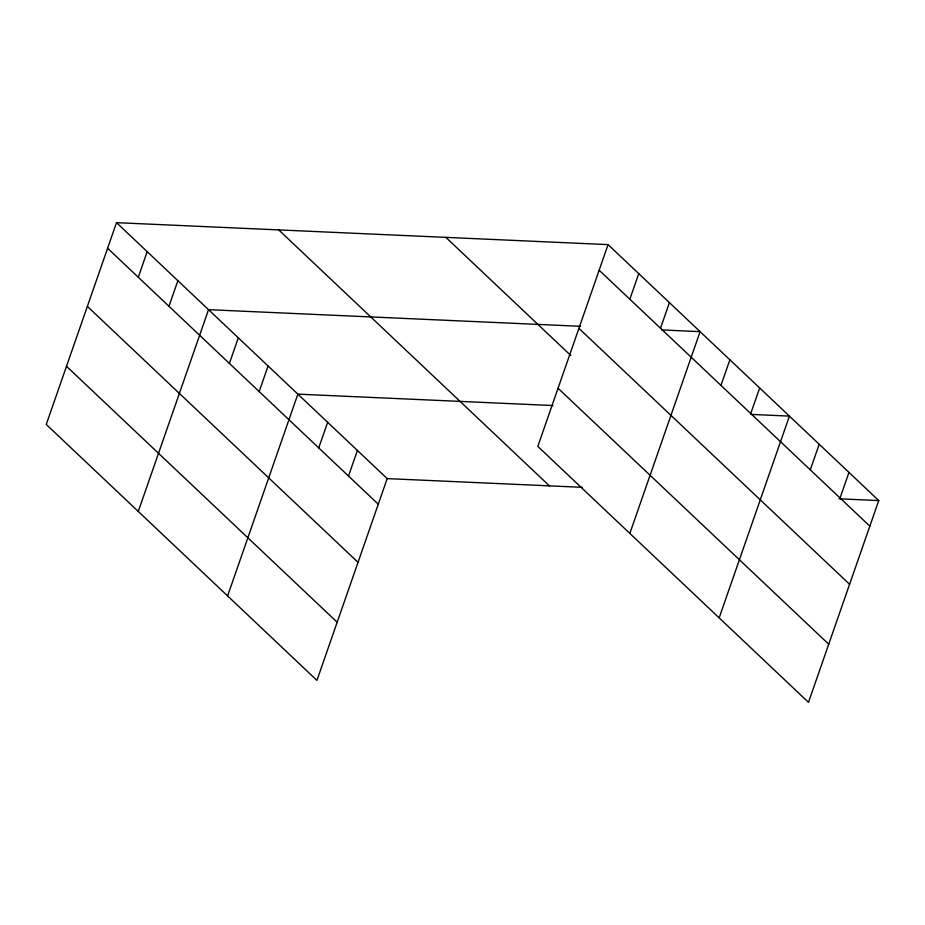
<?xml version="1.0" encoding="UTF-8"?>
<svg xmlns="http://www.w3.org/2000/svg" width="925" height="925" viewBox="0 0 925 925"><rect width="100%" height="100%" fill="white"/><g stroke="black" fill="none" stroke-linecap="round" stroke-linejoin="round"><path stroke-width="1.39" d="M116.515 222.659L46.25 424.436L316.928 680.384L387.193 478.607L116.515 222.659L608.072 244.616L878.75 500.564L808.485 702.341L537.807 446.393L608.072 244.616M138.276 277.269L147.191 251.669M168.951 306.267L177.866 280.68M138.276 511.456L208.541 309.678L580.576 326.305M229.4 363.433L238.315 337.833M259.173 391.587L268.088 365.988M227.608 595.92L297.862 394.142L552.93 405.543M318.732 447.897L327.647 422.297M348.505 476.051L357.42 450.452M629.832 299.226L638.747 273.627M660.508 328.236L669.423 302.637M629.844 533.413L700.098 331.647L661.687 329.924M720.968 385.39L729.883 359.802M750.742 413.544L759.656 387.957M719.164 617.877L789.43 416.111L751.007 414.388M810.288 469.854L819.203 444.266M840.062 498.008L848.977 472.409M387.193 478.607L582.264 487.325M838.906 498.795L878.75 500.564M599.157 270.216L869.835 526.163M578.911 328.352L849.589 584.299M445.862 237.378L570.748 355.466M558.053 388.257L828.731 644.205M278.726 229.909L549.404 485.856M107.601 248.258L378.279 504.206M87.355 306.395L358.033 562.342M66.496 366.288L337.174 622.236"/></g></svg>
